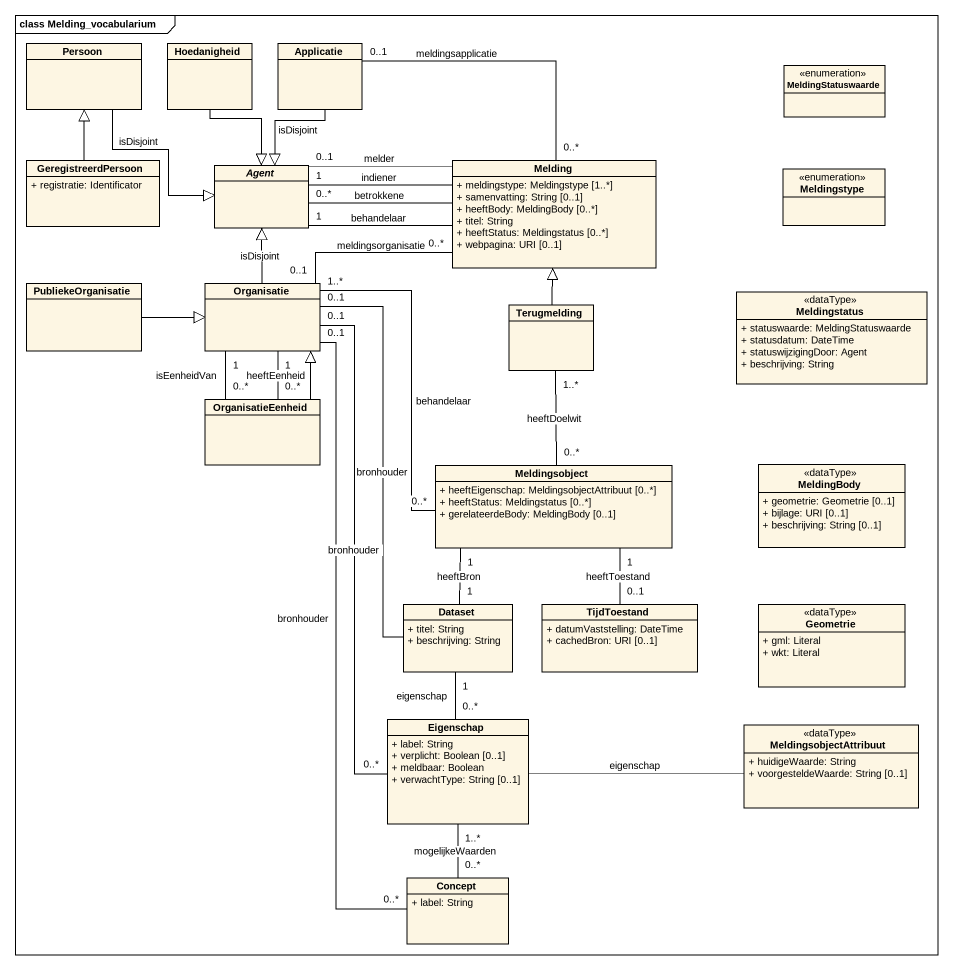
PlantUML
@startuml
mainframe class Melding_vocabularium
hide circle
hide empty members
skinparam classAttributeIconSize 0
class Persoon
class Hoedanigheid
class Applicatie
enum MeldingStatuswaarde
class GeregistreerdPersoon {
  + registratie: Identificator
}
abstract class "Agent" as Agent_
class Melding {
  + meldingstype: Meldingstype [1..*]
  + samenvatting: String [0..1]
  + heeftBody: MeldingBody [0..*]
  + titel: String
  + heeftStatus: Meldingstatus [0..*]
  + webpagina: URI [0..1]
}
enum Meldingstype
class PubliekeOrganisatie
class Organisatie
class Meldingstatus <<dataType>> {
  + statuswaarde: MeldingStatuswaarde
  + statusdatum: DateTime
  + statuswijzigingDoor: Agent
  + beschrijving: String
}
class Terugmelding
class OrganisatieEenheid
class Meldingsobject {
  + heeftEigenschap: MeldingsobjectAttribuut [0..*]
  + heeftStatus: Meldingstatus [0..*]
  + gerelateerdeBody: MeldingBody [0..1]
}
class MeldingBody <<dataType>> {
  + geometrie: Geometrie [0..1]
  + bijlage: URI [0..1]
  + beschrijving: String [0..1]
}
class Dataset {
  + titel: String
  + beschrijving: String
}
class TijdToestand {
  + datumVaststelling: DateTime
  + cachedBron: URI [0..1]
}
class Geometrie <<dataType>> {
  + gml: Literal
  + wkt: Literal
}
class Eigenschap {
  + label: String
  + verplicht: Boolean [0..1]
  + meldbaar: Boolean
  + verwachtType: String [0..1]
}
class MeldingsobjectAttribuut <<dataType>> {
  + huidigeWaarde: String
  + voorgesteldeWaarde: String [0..1]
}
class Concept {
  + label: String
}
Persoon --|> Agent_ : isDisjoint
Hoedanigheid --|> Agent_
Applicatie --|> Agent_ : isDisjoint
GeregistreerdPersoon -up-|> Persoon
Melding "0..*" -left- "0..1" Applicatie : meldingsapplicatie
Melding -left- "1" Agent_ : indiener
Melding -left- "0..*" Agent_ : betrokkene
Melding -left- "1" Agent_ : behandelaar
Melding -left- "0..1" Agent_ : melder
Melding "0..*" -left- "0..1" Organisatie : meldingsorganisatie
PubliekeOrganisatie -right-|> Organisatie
Organisatie -up-|> Agent_ : isDisjoint
Organisatie "1" -- "0..*" OrganisatieEenheid : heeftEenheid
Terugmelding -up-|> Melding
Terugmelding "1..*" -- "0..*" Meldingsobject : heeftDoelwit
OrganisatieEenheid -up-|> Organisatie
OrganisatieEenheid "0..*" -up- "1" Organisatie : isEenheidVan
Meldingsobject "0..*" -up- "1..*" Organisatie : behandelaar
Meldingsobject "1" -- "1" Dataset : heeftBron
Meldingsobject "1" -- "0..1" TijdToestand : heeftToestand
Dataset -up- "0..1" Organisatie : bronhouder
Dataset "1" -- "0..*" Eigenschap : eigenschap
Eigenschap "0..*" -up- "0..1" Organisatie : bronhouder
Eigenschap "1..*" -- "0..*" Concept : mogelijkeWaarden
MeldingsobjectAttribuut -left- Eigenschap : eigenschap
Concept "0..*" -up- "0..1" Organisatie : bronhouder
@enduml
